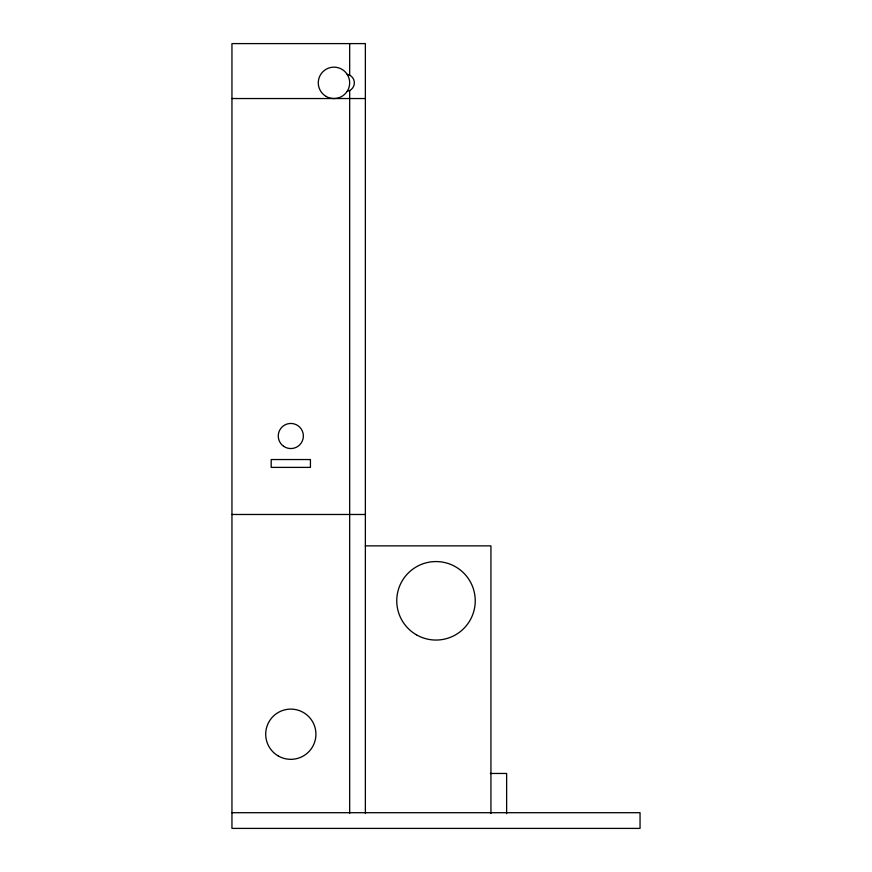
<?xml version="1.0" encoding="UTF-8"?>
<svg xmlns="http://www.w3.org/2000/svg" width="872" height="872" viewBox="0 0 872 872"><rect width="100%" height="100%" fill="white"/><g stroke="black" fill="none" stroke-linecap="round" stroke-linejoin="round"><path stroke-width="1.31" d="M231.952 98.536L365.368 98.536M231.952 514.48L365.368 514.48M365.368 545.872L490.936 545.872L490.936 813.456M490.337 773.464L506.632 773.464L506.632 813.663M231.952 812.704L640.048 812.704L640.048 828.4L231.952 828.4L231.952 43.6L365.368 43.6L365.368 813.456M349.672 43.6L349.672 75.156M349.672 90.525L349.672 813.456M347.165 74.327A8.633 8.633 0 0 1 347.165 91.353M310.432 459.544L271.192 459.544L271.192 467.392L310.432 467.392L310.432 459.544M283.585 446.268A12.557 12.557 0 0 0 303.314 437.134A12.557 12.557 0 0 0 285.536 424.61A12.557 12.557 0 0 0 283.585 446.268M326.128 96.432A15.696 15.696 0 0 0 349.672 82.84A15.696 15.696 0 0 0 326.128 69.248A15.696 15.696 0 0 0 326.128 96.432M278.255 755.97A25.114 25.114 0 0 0 315.926 734.224A25.114 25.114 0 0 0 278.255 712.479A25.114 25.114 0 0 0 278.255 755.97M416.38 634.794A39.24 39.24 0 0 0 475.24 600.808A39.24 39.24 0 0 0 416.38 566.822A39.24 39.24 0 0 0 416.38 634.794"/></g></svg>
